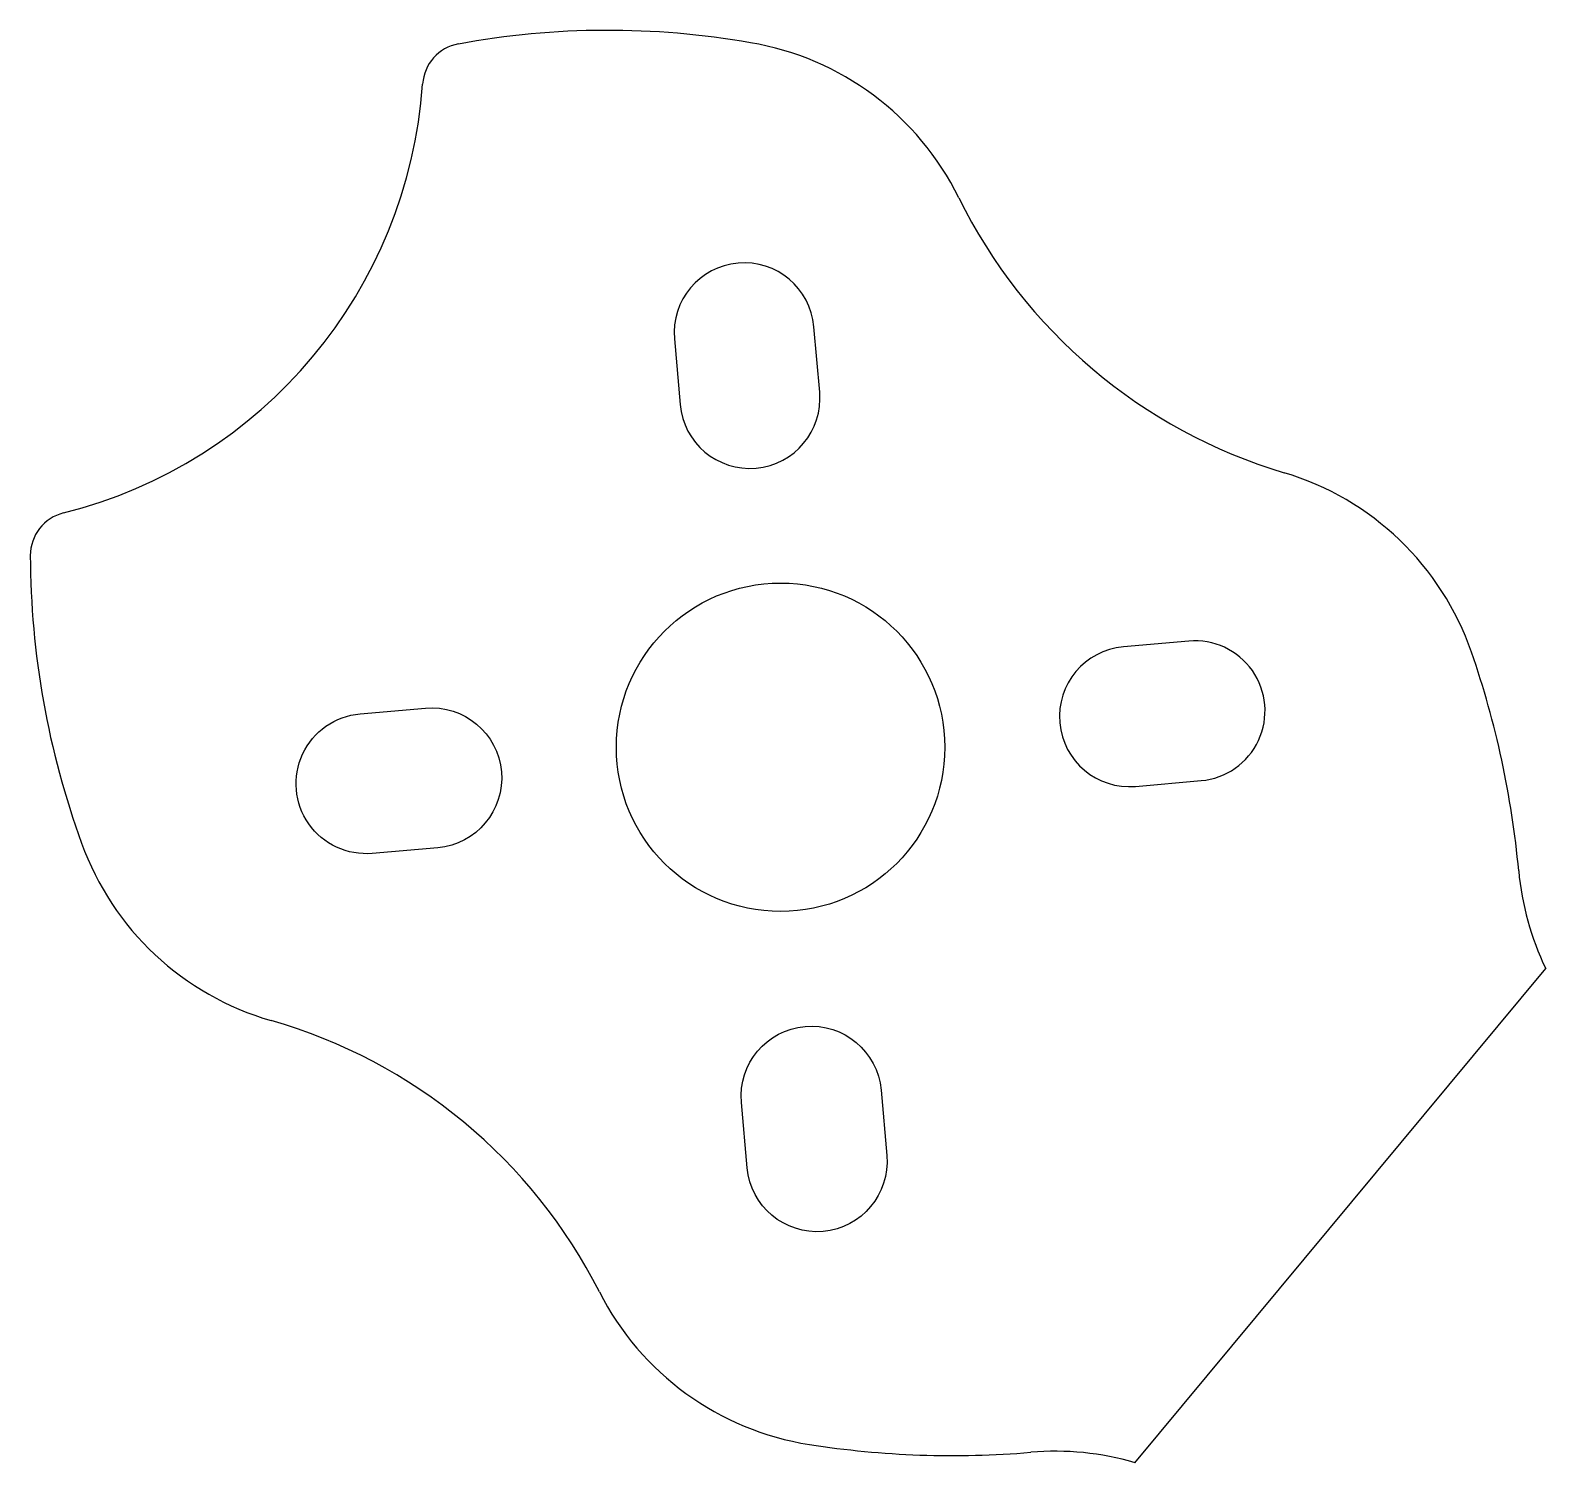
# Model space of a CAD drawing. Header units: millimetres. Extents: x -231.1 to -196.5, y 77.1 to 109.8.
import ezdxf

# ---------------------------------------------------------------- set-up
doc = ezdxf.new("R2010")
doc.units = ezdxf.units.MM
doc.header["$MEASUREMENT"] = 0

msp = doc.modelspace()

# ---------------------------------------------------------------- linework, layer by layer
msp.add_line((-205.876, 77.057), (-196.497, 88.343))
at = {"extrusion": (0, 1e-16, -1)}
for points in [[(213.076, 101.505), (213.208, 102.999, -1), (216.395, 102.719), (216.264, 101.224, -1)], [(205.861, 92.502), (204.366, 92.633, -1), (204.646, 95.821), (206.141, 95.689, -1)], [(222.079, 94.289, 1), (221.799, 91.101), (223.293, 90.97, 1), (223.574, 94.158)], [(214.864, 85.286, 1), (211.676, 85.566), (211.545, 84.072, 1), (214.732, 83.792)]]:
    msp.add_lwpolyline(points, format="xyb", close=True, dxfattribs=at)
msp.add_circle((-213.97, 93.395), 3.75)
for centre, radius, start, end in [((-217.915, 90.961), 18.807, 80.0205, 100.4564), ((-221.147, 108.473), 1, 100.4564, 176.0403), ((-215.732, 103.074), 6.5, 26.2091, 80.4697), ((-232.993, 109.293), 10.874, 284.0829, 356.0403), ((-198.993, 111.314), 12.157, 206.2091, 253.3703), ((-204.332, 93.437), 6.5, 19.1098, 73.3703), ((-230.103, 97.776), 1, 104.0829, 180.1215), ((-211.892, 97.814), 19.211, 180.1215, 200.1131), ((-218.154, 88.648), 21.128, 5.2263, 19.1098), ((-223.814, 93.404), 6.5, 199.7496, 254.0101), ((-190.641, 91.165), 6.5, 185.2263, 205.7261), ((-228.954, 75.469), 12.157, 26.849, 74.0101), ((-212.308, 83.895), 6.5, 206.849, 261.1095), ((-210.047, 98.347), 21.128, 261.1095, 274.8664), ((-207.703, 70.819), 6.5, 73.6726, 94.8664)]:
    msp.add_arc(centre, radius, start, end)

doc.saveas('drawing.dxf')
